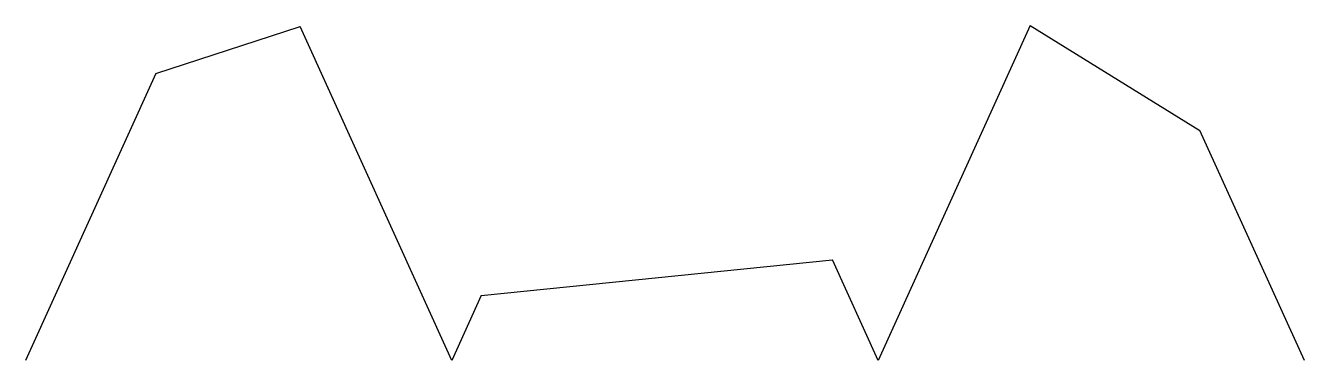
# Model space of a CAD drawing. Header units: millimetres. Extents: x -70 to -10, y -20 to -4.3.
import ezdxf

# ---------------------------------------------------------------- set-up
doc = ezdxf.new("R2010")
doc.units = ezdxf.units.MM
doc.header["$MEASUREMENT"] = 0
doc.layers.get('0').update_dxf_attribs({"lineweight": 25, "true_color": 0xffffff})

msp = doc.modelspace()

# ---------------------------------------------------------------- linework, layer by layer
for p, q in [((-63.882, -6.54), (-57.122, -4.331)), ((-50, -20), (-57.122, -4.331)), ((-22.86, -4.293), (-30, -20)), ((-22.86, -4.293), (-14.901, -9.217)), ((-63.882, -6.54), (-70, -20)), ((-10, -20), (-14.901, -9.217)), ((-48.618, -16.96), (-32.143, -15.285)), ((-30, -20), (-32.143, -15.285)), ((-48.618, -16.96), (-50, -20))]:
    msp.add_line(p, q)

doc.saveas('drawing.dxf')
